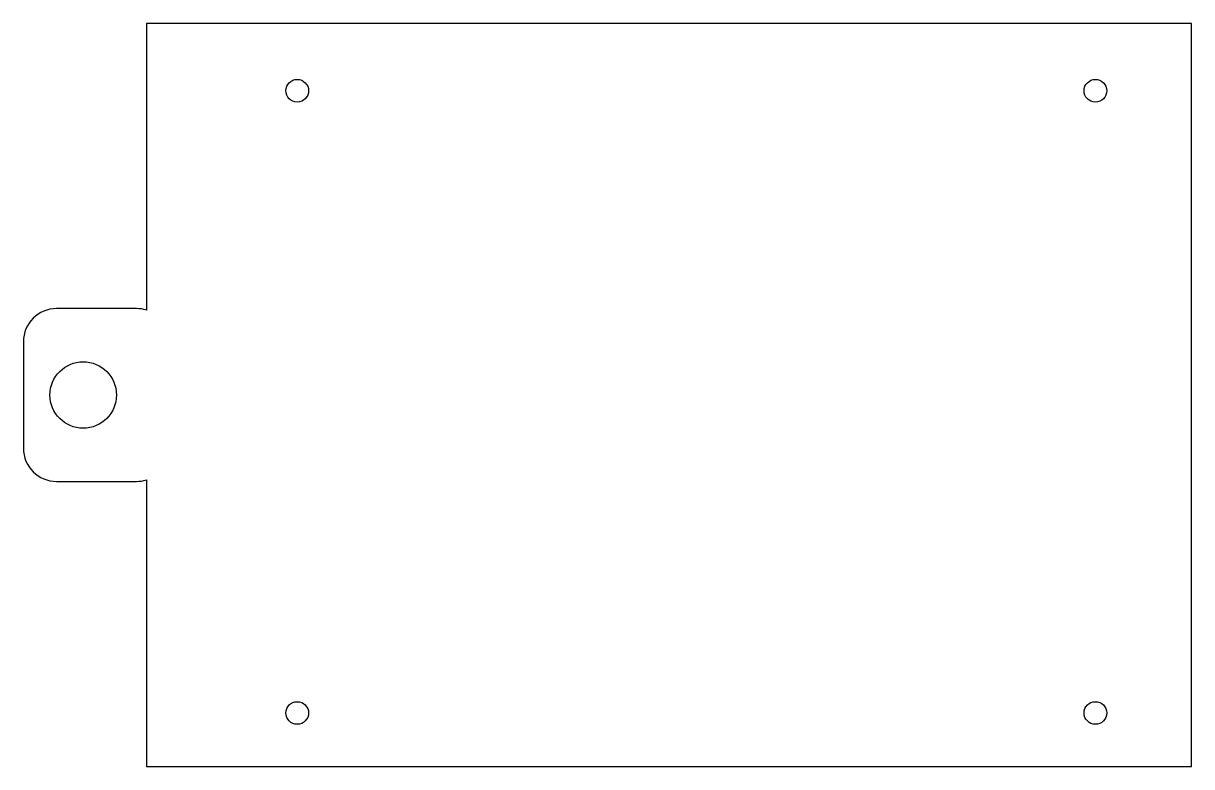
# Model space of a CAD drawing. Header units: millimetres. Extents: x -18 to 158, y 4 to 116.
import ezdxf

# ---------------------------------------------------------------- set-up
doc = ezdxf.new("R2010")
doc.units = ezdxf.units.MM

msp = doc.modelspace()

# ---------------------------------------------------------------- linework, layer by layer
for p, q in [((157.69, 115.9, 1.5), (0.5, 115.9, 1.5)), ((0.5, 115.9, 1.5), (0.5, 72.77, 1.5)), ((157.69, 4.1, 1.5), (157.69, 115.9, 1.5)), ((-1, 73, 1.5), (-13, 73, 1.5)), ((-18, 68, 1.5), (-18, 52, 1.5)), ((-13, 47, 1.5), (-1, 47, 1.5)), ((0.5, 47.23, 1.5), (0.5, 4.1, 1.5)), ((0.5, 4.1, 1.5), (157.69, 4.1, 1.5))]:
    msp.add_line(p, q)
for centre, radius in [((23.19, 105.77, 1.5), 1.7), ((143.21, 105.77, 1.5), 1.7), ((-9, 60, 1.5), 5), ((23.19, 12.17, 1.5), 1.7), ((143.21, 12.17, 1.5), 1.7)]:
    msp.add_circle(centre, radius)
for centre, start, end in [((-13, 68, 1.5), 90, 180), ((-1, 68, 1.5), 72.5424, 90), ((-13, 52, 1.5), 180, 270), ((-1, 52, 1.5), 270, 287.4576)]:
    msp.add_arc(centre, 5, start, end)

doc.saveas('drawing.dxf')
